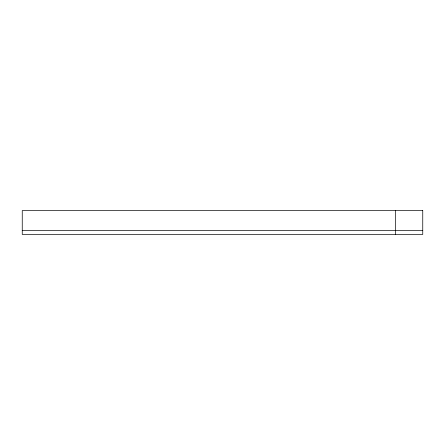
<?xml version="1.0" encoding="UTF-8"?>
<svg xmlns="http://www.w3.org/2000/svg" width="445" height="445" viewBox="0 0 445 445"><rect width="100%" height="100%" fill="white"/><g stroke="black" fill="none" stroke-linecap="round" stroke-linejoin="round"><path stroke-width="0.67" d="M22.25 230.649L422.75 230.649M395.666 210.58L395.666 234.42M422.75 210.58L22.25 210.58L22.25 234.42L422.75 234.42L422.75 210.58"/></g></svg>
